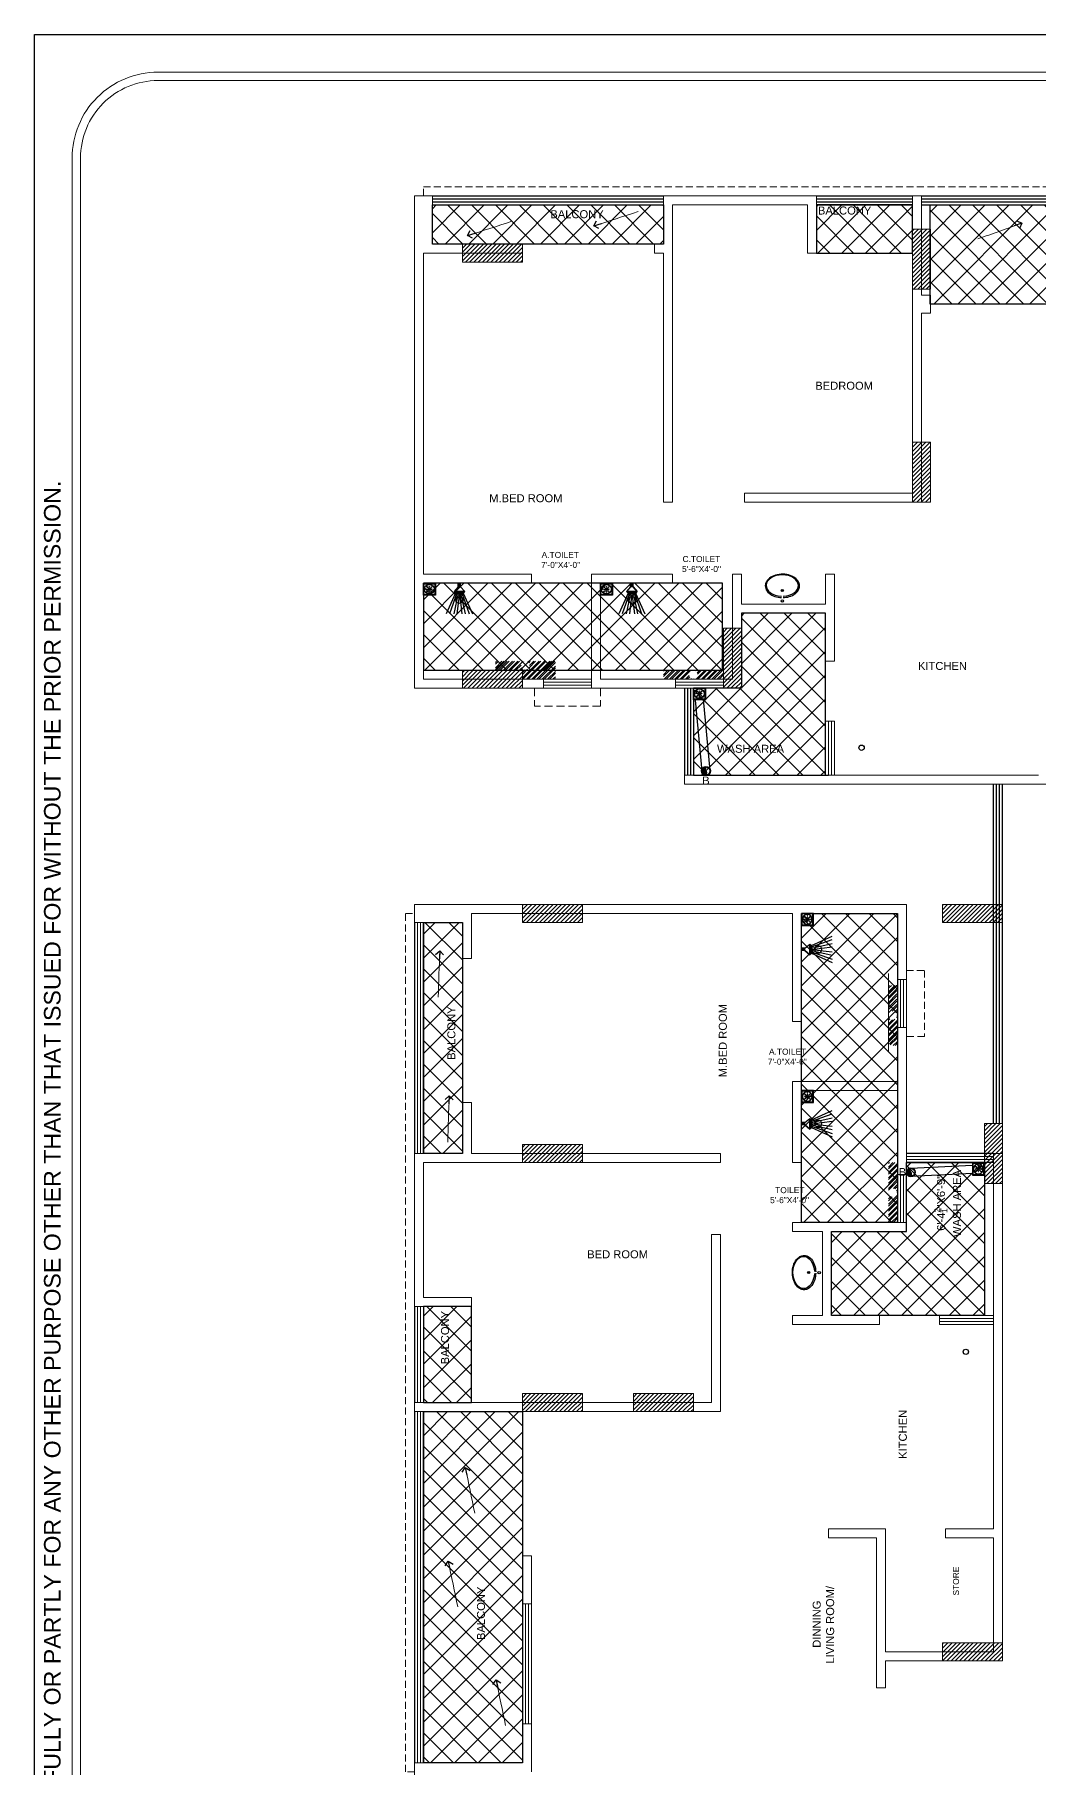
# Model space of a CAD drawing. Header units: inches. Extents: x 1807 to 67852, y 1160 to 20242.
# Drawn here: x 19087 to 19589, y 8973 to 9839 of the extents above; entities that cross this region are included whole.
import ezdxf

# ---------------------------------------------------------------- set-up
doc = ezdxf.new("R2010")
doc.units = ezdxf.units.IN
doc.header["$MEASUREMENT"] = 0
doc.linetypes.add('DASHED', pattern=[0.75, 0.5, -0.25])
doc.layers.get('0').update_dxf_attribs({"lineweight": 20})
for name, color, linetype, lineweight in [('4 upvc pip', 5, 'Continuous', 30), ('4 upvc pip hatch', 6, 'Continuous', 5), ('4. UPCV', 6, 'Continuous', 30), ('A-HATCH', 252, 'Continuous', 13), ('AP_TEXT', 7, 'Continuous', 13), ('Bathing', 3, 'Continuous', 30), ('BLOCK', 7, 'Continuous', 0), ('column_01', 7, 'Continuous', 18), ('Dummy wall', 8, 'Continuous', 18), ('HATCH', 8, 'Continuous', 0), ('N.WALL', 7, 'Continuous', 25), ('PROJ.', 8, 'DASHED', 20), ('RAILING', 8, 'Continuous', 25), ('Railing 01', 8, 'Continuous', 18), ('SUNK', 216, 'Continuous', 30), ('SUNK HTACH', 165, 'Continuous', 15), ('wall', 7, 'Continuous', 20), ('WINDOW', 8, 'Continuous', 15)]:
    doc.layers.add(name, color=color, linetype=linetype, lineweight=lineweight)
doc.layers.add('K.Text', color=7, linetype='Continuous')
doc.styles.add('Krupalu', font='arial.ttf', dxfattribs={"height": 8})
doc.styles.add('Krupalu 1', font='arial.ttf')
doc.dimstyles.new('Krupalu', dxfattribs={"dimtxt": 4, "dimasz": 4, "dimexe": 0, "dimexo": 0, "dimgap": 0.09, "dimtad": 0, "dimtoh": 1, "dimdec": 0, "dimzin": 3, "dimdsep": 46, "dimlunit": 4, "dimtxsty": 'Krupalu', "dimblk": 'DOTSMALL', "dimcen": 0, "dimse1": 1, "dimse2": 1, "dimclrd": 256, "dimclre": 256, "dimclrt": 7, "dimadec": 0, "dimazin": 0, "dimtfac": 1, "dimtdec": 0, "dimtofl": 0, "dimtmove": 1, "dimatfit": 0, "dimldrblk": 'OPEN90', "dimfxl": 1, "dimtolj": 1, "dimtzin": 0, "dimlwd": -1, "dimarcsym": 0})
pattern_1 = [(45, (-2883.8112, 0), (-1.0606601718, 1.0606601718), [])]
pattern_2 = [(45, (14690.3285, -55328.927), (-5.9662135, 5.9662135), []), (135, (14690.3285, -55328.927), (-5.9662135, -5.9662135), [])]
pattern_3 = [(45, (7239.1488, -82036.0392), (-1.325825215, 1.325825215), []), (45, (7240.0326, -82036.0392), (-1.325825215, 1.325825215), [])]
pattern_4 = [(225, (111070.7171, 21437.0292), (-1.325825215, 1.325825215), []), (225, (111070.7171, 21436.1453), (-1.325825215, 1.325825215), [])]

# ---------------------------------------------------------------- blocks, each defined once
blk = doc.blocks.new('dfhtutrut')
at = {"layer": 'HATCH'}
h = blk.add_hatch(dxfattribs=at)
h.set_pattern_fill('ANSI31', color=256, scale=12, style=0)
h.set_pattern_definition(pattern_1)
h.paths.add_polyline_path([(142340.43, -629915.98), (142340.43, -629945.98), (142349.43, -629945.98), (142349.43, -629915.98)])
h = blk.add_hatch(dxfattribs=at)
h.set_pattern_fill('ANSI31', color=256, scale=12, style=0)
h.set_pattern_definition(pattern_1)
h.paths.add_polyline_path([(142115.43, -629932.48), (142145.43, -629932.48), (142145.43, -629923.48), (142115.43, -629923.48)])
h = blk.add_hatch(dxfattribs=at)
h.set_pattern_fill('ANSI31', color=256, scale=12, style=0)
h.set_pattern_definition(pattern_1)
h.paths.add_polyline_path([(142349.43, -630052.48), (142349.43, -630022.48), (142340.43, -630022.48), (142340.43, -630052.48)])
h = blk.add_hatch(dxfattribs=at)
h.set_pattern_fill('ANSI31', color=256, scale=12, style=0)
h.set_pattern_definition(pattern_1)
h.paths.add_polyline_path([(142254.93, -630145.48), (142254.93, -630115.48), (142245.93, -630115.48), (142245.93, -630145.48)])
h = blk.add_hatch(dxfattribs=at)
h.set_pattern_fill('ANSI31', color=256, scale=12, style=0)
h.set_pattern_definition(pattern_1)
h.paths.add_polyline_path([(142115.43, -630145.48), (142145.43, -630145.48), (142145.43, -630136.48), (142115.43, -630136.48)])
h = blk.add_hatch(dxfattribs=at)
h.set_pattern_fill('ANSI31', color=256, scale=12, style=0)
h.set_pattern_definition(pattern_1)
h.paths.add_polyline_path([(142145.43, -630262.48), (142175.43, -630262.48), (142175.43, -630253.48), (142145.43, -630253.48)])
h = blk.add_hatch(dxfattribs=at)
h.set_pattern_fill('ANSI31', color=256, scale=12, style=0)
h.set_pattern_definition(pattern_1)
h.paths.add_polyline_path([(142385.43, -630262.48), (142355.43, -630262.48), (142355.43, -630253.48), (142385.43, -630253.48)])
h = blk.add_hatch(dxfattribs=at)
h.set_pattern_fill('ANSI31', color=256, scale=12, style=0)
h.set_pattern_definition(pattern_1)
h.paths.add_polyline_path([(142376.43, -630362.98), (142376.43, -630392.98), (142385.43, -630392.98), (142385.43, -630362.98)])
h = blk.add_hatch(dxfattribs=at)
h.set_pattern_fill('ANSI31', color=256, scale=12, style=0)
h.set_pattern_definition(pattern_1)
h.paths.add_polyline_path([(142145.43, -630382.48), (142175.43, -630382.48), (142175.43, -630373.48), (142145.43, -630373.48)])
h = blk.add_hatch(dxfattribs=at)
h.set_pattern_fill('ANSI31', color=256, scale=12, style=0)
h.set_pattern_definition(pattern_1)
h.paths.add_polyline_path([(142145.43, -630506.98), (142175.43, -630506.98), (142175.43, -630497.98), (142145.43, -630497.98)])
h = blk.add_hatch(dxfattribs=at)
h.set_pattern_fill('ANSI31', color=256, scale=12, style=0)
h.set_pattern_definition(pattern_1)
h.paths.add_polyline_path([(142230.93, -630506.98), (142200.93, -630506.98), (142200.93, -630497.98), (142230.93, -630497.98)])
h = blk.add_hatch(dxfattribs=at)
h.set_pattern_fill('ANSI31', color=256, scale=12, style=0)
h.set_pattern_definition(pattern_1)
h.paths.add_polyline_path([(142385.43, -630622.48), (142355.43, -630622.48), (142355.43, -630631.48), (142385.43, -630631.48)])
at = {"layer": 'column_01'}
for points in [[(142340.43, -629915.98), (142340.43, -629945.98), (142349.43, -629945.98), (142349.43, -629915.98)], [(142115.43, -629932.48), (142145.43, -629932.48), (142145.43, -629923.48), (142115.43, -629923.48)], [(142349.43, -630052.48), (142349.43, -630022.48), (142340.43, -630022.48), (142340.43, -630052.48)], [(142254.93, -630145.48), (142254.93, -630115.48), (142245.93, -630115.48), (142245.93, -630145.48)], [(142115.43, -630145.48), (142145.43, -630145.48), (142145.43, -630136.48), (142115.43, -630136.48)], [(142145.43, -630262.48), (142175.43, -630262.48), (142175.43, -630253.48), (142145.43, -630253.48)], [(142385.43, -630262.48), (142355.43, -630262.48), (142355.43, -630253.48), (142385.43, -630253.48)], [(142376.43, -630362.98), (142376.43, -630392.98), (142385.43, -630392.98), (142385.43, -630362.98)], [(142145.43, -630382.48), (142175.43, -630382.48), (142175.43, -630373.48), (142145.43, -630373.48)], [(142145.43, -630506.98), (142175.43, -630506.98), (142175.43, -630497.98), (142145.43, -630497.98)], [(142230.93, -630506.98), (142200.93, -630506.98), (142200.93, -630497.98), (142230.93, -630497.98)], [(142385.43, -630622.48), (142355.43, -630622.48), (142355.43, -630631.48), (142385.43, -630631.48)]]:
    blk.add_lwpolyline(points, close=True, dxfattribs=at)
blk = doc.blocks.new('Shower')
at = {"layer": 'Bathing'}
h = blk.add_hatch(color=256, dxfattribs=at)
h.paths.add_polyline_path([(60267.42, -3620.43), (60268.65, -3620.43), (60268.65, -3618.64), (60267.42, -3618.64)])
h.paths.add_polyline_path([(60270.16, -3623.63), (60270.73, -3622.8), (60265.35, -3622.8), (60266.15, -3623.63)])
at = {"layer": 'Bathing', "ltscale": 3}
for p, q in [((60267.42, -3620.43), (60267.42, -3618.64)), ((60268.65, -3618.64), (60267.42, -3618.64)), ((60268.65, -3618.64), (60267.42, -3618.64)), ((60268.65, -3620.43), (60268.65, -3618.64)), ((60266.15, -3623.63), (60261.5, -3634)), ((60266.78, -3623.63), (60263.15, -3634)), ((60267.42, -3623.63), (60265.17, -3634)), ((60267.42, -3620.43), (60265.35, -3622.8)), ((60265.35, -3622.8), (60266.15, -3623.63)), ((60270.73, -3622.8), (60265.35, -3622.8)), ((60266.15, -3623.63), (60270.16, -3623.63)), ((60268.04, -3623.63), (60266.8, -3634)), ((60268.65, -3620.43), (60267.42, -3620.43)), ((60268.65, -3620.43), (60267.42, -3620.43)), ((60268.04, -3623.63), (60269.27, -3634)), ((60268.65, -3620.43), (60270.73, -3622.8)), ((60268.65, -3623.63), (60270.9, -3634)), ((60269.29, -3623.63), (60272.92, -3634)), ((60269.92, -3623.63), (60274.57, -3634)), ((60270.16, -3623.63), (60270.73, -3622.8))]:
    blk.add_line(p, q, dxfattribs=at)
for points in [[(60267.42, -3620.43), (60265.35, -3622.8)], [(60270.73, -3622.8), (60268.65, -3620.43)]]:
    blk.add_lwpolyline(points, dxfattribs=at)
blk.add_circle((60268.04, -3627.04), 1.78, dxfattribs=at)
blk = doc.blocks.new('rwrwq')
at = {"layer": 'Bathing'}
for points in [[(19894.37, -3202.34), (19894.37, -3196.34), (19900.37, -3196.34), (19900.37, -3202.34)], [(19894.65, -3202.07), (19894.65, -3196.62), (19900.1, -3196.62), (19900.1, -3202.07)]]:
    blk.add_lwpolyline(points, close=True, dxfattribs=at)
for centre, radius in [((19897.37, -3199.34), 2.42), ((19895.5, -3199.34), 0.129), ((19895.93, -3197.89), 0.129), ((19895.93, -3200.79), 0.129), ((19896.22, -3199.34), 0.129), ((19896.42, -3198.38), 0.129), ((19896.42, -3200.3), 0.129), ((19896.87, -3199.34), 0.129), ((19896.94, -3198.91), 0.129), ((19896.94, -3199.77), 0.129), ((19897.37, -3198.11), 0.129), ((19897.37, -3198.11), 0.129), ((19897.37, -3198.83), 0.129), ((19897.37, -3198.83), 0.129), ((19897.37, -3199.34), 0.129), ((19897.37, -3199.85), 0.129), ((19897.37, -3199.85), 0.129), ((19897.37, -3200.57), 0.129), ((19897.37, -3200.57), 0.129), ((19897.37, -3201.28), 0.129), ((19897.37, -3201.28), 0.129), ((19897.81, -3198.91), 0.129), ((19897.81, -3199.77), 0.129), ((19897.88, -3199.34), 0.129), ((19898.33, -3198.38), 0.129), ((19898.33, -3200.3), 0.129), ((19898.52, -3199.34), 0.129), ((19898.82, -3197.89), 0.129), ((19898.82, -3200.79), 0.129)]:
    blk.add_circle(centre, radius, dxfattribs=at)
blk = doc.blocks.new('_DotSmall')
at = {"color": 0, "linetype": 'ByBlock', "const_width": 0.5}
blk.add_lwpolyline([(-0.0625, 0, 1), (0.0625, 0, 1)], format="xyb", close=True, dxfattribs=at)
blk = doc.blocks.new('_Open90')
at = {"color": 0, "linetype": 'ByBlock', "lineweight": -2}
for p, q in [((0, 0), (-1, 0)), ((-0.5, 0.5), (0, 0)), ((0, 0), (-0.5, -0.5))]:
    blk.add_line(p, q, dxfattribs=at)

msp = doc.modelspace()

# ---------------------------------------------------------------- hatches: boundary and pattern name
at = {"layer": '4 upvc pip hatch', "ltscale": 10}
h = msp.add_hatch(dxfattribs=at)
h.set_pattern_fill('ANSI31', color=256, scale=2, style=0)
h.set_pattern_definition([(45, (-23034.10083, -84346.43307), (-0.1767766953, 0.1767766953), [])])
edge = h.paths.add_edge_path()
edge.add_spline(control_points=[(19422.15, 9468.88), (19422.43, 9469.26), (19423.12, 9470.18), (19421.6, 9471.55), (19422.26, 9472.48), (19422.53, 9472.86)], knot_values=[0, 0, 0, 0, 1.259254, 3.09623, 4.348223, 4.348223, 4.348223, 4.348223], degree=3, periodic=0)
edge.add_arc((19422.3, 9470.87), 2, 83.26204, 180)
edge.add_arc((19422.3, 9470.87), 2, 180, 265.93661)
h = msp.add_hatch(dxfattribs=at)
h.set_pattern_fill('ANSI31', color=256, scale=2, angle=180, style=0)
h.set_pattern_definition([(135, (62618.15662, -84542.61441), (0.1767766953, 0.1767766953), [])])
edge = h.paths.add_edge_path()
edge.add_spline(control_points=[(19524.84, 9272.29), (19524.56, 9271.91), (19523.88, 9270.99), (19525.39, 9269.62), (19524.73, 9268.68), (19524.47, 9268.31)], knot_values=[0, 0, 0, 0, 1.259254, 3.09623, 4.348223, 4.348223, 4.348223, 4.348223], degree=3, periodic=0)
edge.add_arc((19524.7, 9270.29), 2, 83.26204, 180)
edge.add_arc((19524.7, 9270.29), 2, 180, 265.93661)
h = msp.add_hatch(dxfattribs=at)
h.set_pattern_fill('ANSI31', color=256, scale=2, angle=180, style=0)
h.set_pattern_definition([(135, (62618.15662, -84542.61441), (0.1767766953, 0.1767766953), [])])
edge = h.paths.add_edge_path()
edge.add_spline(control_points=[(19524.84, 9272.29), (19524.56, 9271.91), (19523.88, 9270.99), (19525.39, 9269.62), (19524.73, 9268.68), (19524.47, 9268.31)], knot_values=[0, 0, 0, 0, 1.259254, 3.09623, 4.348223, 4.348223, 4.348223, 4.348223], degree=3, periodic=0)
edge.add_arc((19524.7, 9270.29), 2, 83.26204, 180)
edge.add_arc((19524.7, 9270.29), 2, 180, 265.93661)
at = {"layer": 'Dummy wall', "ltscale": 10}
h = msp.add_hatch(dxfattribs=at)
h.set_pattern_fill('ANSI32', color=256, scale=5, style=0)
h.set_pattern_definition(pattern_3)
h.paths.add_polyline_path([(19330.5, 9516.67), (19330.5, 9521.17), (19317, 9521.17), (19317, 9525.67), (19329.02, 9525.67), (19332, 9525.67, 2.414214), (19334.14, 9523.53, 0.414214), (19332, 9525.67), (19334.98, 9525.67), (19347, 9525.67), (19347, 9516.67), (19341, 9516.67)])
h = msp.add_hatch(dxfattribs=at)
h.set_pattern_fill('ANSI32', color=256, scale=5, style=0)
h.set_pattern_definition(pattern_3)
h.paths.add_polyline_path([(19401, 9516.67), (19401, 9521.17), (19411.56, 9521.17), (19413.02, 9521.17), (19416, 9521.17, 2.414214), (19418.14, 9519.03, 0.408178), (19416.05, 9521.17), (19418.98, 9521.17), (19420.53, 9521.17), (19431, 9521.17), (19431, 9516.67), (19407, 9516.67)])
h = msp.add_hatch(dxfattribs=at)
h.set_pattern_fill('ANSI32', color=256, scale=5, angle=270, style=0)
h.set_pattern_definition(pattern_4)
h.paths.add_polyline_path([(19513.5, 9345.69), (19513.5, 9344.14), (19513.5, 9335.52), (19514.64, 9333.67), (19518, 9333.67), (19518, 9342.67), (19518, 9363.67), (19517.64, 9363.67), (19517.64, 9349.44, -0.091616), (19517.79, 9348.67, -1), (19513.5, 9348.67)])
h = msp.add_hatch(dxfattribs=at)
h.set_pattern_fill('ANSI32', color=256, scale=5, angle=270, style=0)
h.set_pattern_definition(pattern_4)
h.paths.add_polyline_path([(19513.64, 9363.67), (19513.64, 9349.44, -0.688072), (19517.64, 9349.44), (19517.64, 9363.67)])
h = msp.add_hatch(dxfattribs=at)
h.set_pattern_fill('ANSI32', color=256, scale=5, angle=270, style=0)
h.set_pattern_definition(pattern_4)
h.paths.add_polyline_path([(19518, 9275.17), (19513.5, 9275.17), (19513.5, 9264.62), (19513.5, 9263.16), (19513.5, 9260.17, -2.414214), (19515.64, 9258.03, -0.408178), (19513.5, 9260.13), (19513.5, 9257.19), (19513.5, 9255.64), (19513.5, 9245.17), (19518, 9245.17), (19518, 9269.17)])
at = {"layer": 'SUNK HTACH', "ltscale": 10}
h = msp.add_hatch(dxfattribs=at)
h.set_pattern_fill('ANSI37', color=114, scale=67.5, style=0)
h.set_pattern_definition(pattern_2)
h.paths.add_polyline_path([(19401, 9734.17), (19285.5, 9734.17), (19285.5, 9753.67), (19401, 9753.67)])
h = msp.add_hatch(dxfattribs=at)
h.set_pattern_fill('ANSI37', color=114, scale=67.5, style=0)
h.set_pattern_definition(pattern_2)
h.paths.add_polyline_path([(19477.5, 9729.67), (19525.5, 9729.67), (19525.5, 9753.67), (19477.5, 9753.67)])
h = msp.add_hatch(dxfattribs=at)
h.set_pattern_fill('ANSI37', color=114, scale=67.5, style=0)
h.set_pattern_definition(pattern_2)
h.paths.add_polyline_path([(19705.5, 9704.17), (19534.43, 9704.17), (19534.43, 9753.67), (19705.5, 9753.67)])
h = msp.add_hatch(dxfattribs=at)
h.set_pattern_fill('ANSI37', color=256, scale=67.5, style=0)
h.set_pattern_definition(pattern_2)
h.paths.add_polyline_path([(19281, 9521.17), (19430.57, 9521.17), (19430.57, 9564.65), (19281, 9564.65)])
h = msp.add_hatch(dxfattribs=at)
h.set_pattern_fill('ANSI37', color=256, scale=67.5, style=0)
h.set_pattern_definition(pattern_2)
h.paths.add_polyline_path([(19416, 9512.17), (19416, 9468.67), (19482, 9468.67), (19482, 9549.67), (19440, 9549.67), (19440, 9512.17)])
h = msp.add_hatch(dxfattribs=at)
h.set_pattern_fill('ANSI37', color=114, scale=67.5, style=0)
h.set_pattern_definition(pattern_2)
h.paths.add_polyline_path([(19300.5, 9279.67), (19281, 9279.67), (19281, 9395.17), (19300.5, 9395.17)])
h = msp.add_hatch(dxfattribs=at)
h.set_pattern_fill('ANSI37', color=256, scale=67.5, style=0)
h.set_pattern_definition(pattern_2)
h.paths.add_polyline_path([(19470, 9399.67), (19518, 9399.67), (19518, 9245.17), (19470, 9245.17)])
h = msp.add_hatch(dxfattribs=at)
h.set_pattern_fill('ANSI37', color=256, scale=67.5, style=0)
h.set_pattern_definition(pattern_2)
h.paths.add_polyline_path([(19485, 9198.67), (19561.5, 9198.67), (19561.5, 9275.17), (19522.5, 9275.17), (19522.5, 9240.67), (19485, 9240.67), (19485, 9198.67)])
h = msp.add_hatch(dxfattribs=at)
h.set_pattern_fill('ANSI37', color=114, scale=67.5, style=0)
h.set_pattern_definition(pattern_2)
h.paths.add_polyline_path([(19305, 9203.17), (19281, 9203.17), (19281, 9155.17), (19305, 9155.17)])
h = msp.add_hatch(dxfattribs=at)
h.set_pattern_fill('ANSI37', color=114, scale=67.5, style=0)
h.set_pattern_definition(pattern_2)
h.paths.add_polyline_path([(19330.5, 8975.17), (19281, 8975.17), (19281, 9150.67), (19330.5, 9150.67)])

# ---------------------------------------------------------------- linework, layer by layer
at = {"layer": '4 upvc pip'}
msp.add_lwpolyline([(19086.61, 9838.79), (21509.81, 9838.79), (21509.81, 8125.42), (19086.61, 8125.42)], close=True, dxfattribs=at)
at = {"layer": '4. UPCV', "ltscale": 10}
for p, q in [((19420.37, 9470.68), (19417.01, 9506.26)), ((19424.35, 9471.05), (19420.99, 9506.64)), ((19524.59, 9272.29, -3.91), (19555.5, 9273.79)), ((19524.81, 9268.3, -3.91), (19555.72, 9269.8))]:
    msp.add_line(p, q, dxfattribs=at)
for centre, radius in [((19422.3, 9470.87), 2.2), ((19422.3, 9470.87), 2), ((19524.7, 9270.29, -3.91), 2.2), ((19524.7, 9270.29, -3.91), 2.2), ((19524.7, 9270.29, -3.91), 2), ((19524.7, 9270.29, -3.91), 2)]:
    msp.add_circle(centre, radius, dxfattribs=at)
for points in [[(19422.15, 9468.88), (19422.43, 9469.26), (19423.12, 9470.18), (19421.6, 9471.55), (19422.26, 9472.48), (19422.53, 9472.86)], [(19524.84, 9272.29, -3.91), (19524.56, 9271.91, -3.91), (19523.88, 9270.99, -3.91), (19525.39, 9269.62, -3.91), (19524.73, 9268.68, -3.91), (19524.47, 9268.31, -3.91)], [(19524.84, 9272.29, -3.91), (19524.56, 9271.91, -3.91), (19523.88, 9270.99, -3.91), (19525.39, 9269.62, -3.91), (19524.73, 9268.68, -3.91), (19524.47, 9268.31, -3.91)]]:
    msp.add_open_spline(points, degree=3, knots=[0, 0, 0, 0, 1.259254, 3.096229, 4.348222, 4.348222, 4.348222, 4.348222], dxfattribs=at)
at = {"layer": 'A-HATCH'}
for points in [[(21444.07, 9820.03), (19148.28, 9820.03, 0.414214), (19105.38, 9777.12), (19105.38, 8191.17, 0.414214), (19152.36, 8144.18), (21441.01, 8144.18, 0.414214), (21491.05, 8194.22), (21491.05, 9773.04, 0.414214)], [(21444.07, 9815.86), (19148.28, 9815.86, 0.414214), (19109.55, 9777.12), (19109.55, 8191.17, 0.414214), (19152.36, 8148.35), (21441.01, 8148.35, 0.414214), (21486.88, 8194.22), (21486.88, 9773.04, 0.414214)]]:
    msp.add_lwpolyline(points, format="xyb", close=True, dxfattribs=at)
at = {"layer": 'AP_TEXT'}
msp.add_line((19539.73, 9250.32), (19539.73, 9252.16), dxfattribs=at)
at = {"layer": 'Bathing'}
for centre, radius in [((19460.46, 9561.01), 0.548), ((19460.46, 9561.01), 0.403), ((19460.52, 9555.79), 0.616), ((19473.67, 9220.22), 0.548), ((19473.67, 9220.22), 0.403), ((19478.89, 9220.16), 0.616)]:
    msp.add_circle(centre, radius, dxfattribs=at)
at = {"layer": 'Bathing', "extrusion": (0.000530124, 2.76424e-10, 1)}
msp.add_circle((19500.11, 9482.44, 10.79), 1.32, dxfattribs=at)
at = {"layer": 'Bathing', "extrusion": (-2.76424e-10, -0.000530124, 1)}
msp.add_circle((19552.24, 9180.57, -4.42), 1.32, dxfattribs=at)
at = {"layer": 'Bathing'}
msp.add_ellipse((19460.46, 9563.52), major_axis=(-8.06, 0), ratio=0.663758, start_param=1.630196, end_param=7.796446, dxfattribs=at)
at = {"layer": 'Bathing', "extrusion": (0, 0, -1)}
msp.add_ellipse((19471.16, 9220.22), major_axis=(0, 8.06), ratio=0.663758, start_param=1.630196, end_param=7.796446, dxfattribs=at)
at = {"layer": 'Bathing'}
for points, knots in [([(19460.85, 9557.49), (19461.89, 9557.52), (19462.93, 9557.68), (19465.03, 9558.29), (19466.06, 9558.79), (19467.72, 9560.06), (19468.36, 9560.83), (19468.98, 9562.27), (19469.09, 9562.91), (19469.03, 9564.18), (19468.84, 9564.8), (19468.21, 9565.97), (19467.76, 9566.51), (19466.65, 9567.45), (19466, 9567.86), (19464.21, 9568.68), (19462.99, 9568.99), (19460.47, 9569.24), (19459.17, 9569.17), (19456.73, 9568.65), (19455.6, 9568.21), (19453.72, 9567.01), (19452.97, 9566.25), (19452.15, 9564.75), (19451.96, 9564.04), (19451.96, 9563.33)], [1.610972, 1.610972, 1.610972, 1.610972, 1.985827, 1.985827, 2.425311, 2.425311, 2.864794, 2.864794, 3.176532, 3.176532, 3.48827, 3.48827, 3.800008, 3.800008, 4.111746, 4.111746, 4.567037, 4.567037, 5.022328, 5.022328, 5.477619, 5.477619, 5.93291, 5.93291, 6.283185, 6.283185, 6.283185, 6.283185]), ([(19451.96, 9563.33), (19451.96, 9562.87), (19452.04, 9562.4), (19452.49, 9561.1), (19453.07, 9560.3), (19454.65, 9558.98), (19455.64, 9558.44), (19457.8, 9557.73), (19458.95, 9557.53), (19460.11, 9557.49)], [0, 0, 0, 0, 0.227893, 0.227893, 0.667377, 0.667377, 1.10686, 1.10686, 1.523521, 1.523521, 1.523521, 1.523521]), ([(19477.19, 9219.83), (19477.16, 9218.78), (19477, 9217.74), (19476.39, 9215.65), (19475.89, 9214.62), (19474.62, 9212.96), (19473.85, 9212.32), (19472.41, 9211.7), (19471.77, 9211.59), (19470.5, 9211.65), (19469.88, 9211.84), (19468.71, 9212.47), (19468.17, 9212.92), (19467.22, 9214.02), (19466.81, 9214.68), (19466, 9216.47), (19465.68, 9217.69), (19465.44, 9220.21), (19465.51, 9221.51), (19466.03, 9223.94), (19466.47, 9225.08), (19467.67, 9226.96), (19468.42, 9227.7), (19469.93, 9228.53), (19470.64, 9228.72), (19471.35, 9228.72)], [1.610972, 1.610972, 1.610972, 1.610972, 1.985827, 1.985827, 2.425311, 2.425311, 2.864794, 2.864794, 3.176532, 3.176532, 3.48827, 3.48827, 3.800008, 3.800008, 4.111746, 4.111746, 4.567037, 4.567037, 5.022328, 5.022328, 5.477619, 5.477619, 5.93291, 5.93291, 6.283185, 6.283185, 6.283185, 6.283185]), ([(19471.35, 9228.72), (19471.81, 9228.72), (19472.27, 9228.64), (19473.58, 9228.19), (19474.38, 9227.6), (19475.7, 9226.03), (19476.24, 9225.04), (19476.95, 9222.88), (19477.15, 9221.73), (19477.19, 9220.56)], [0, 0, 0, 0, 0.227893, 0.227893, 0.667377, 0.667377, 1.10686, 1.10686, 1.523521, 1.523521, 1.523521, 1.523521])]:
    msp.add_open_spline(points, degree=3, knots=knots, dxfattribs=at)
at = {"layer": 'PROJ.', "ltscale": 8}
for p, q in [((19336.5, 9512.17), (19336.5, 9503.17)), ((19369.5, 9512.17), (19369.5, 9503.17)), ((19369.5, 9503.17), (19336.5, 9503.17))]:
    msp.add_line(p, q, dxfattribs=at)
at = {"layer": 'PROJ.', "ltscale": 7}
for points in [[(19281, 9758.17), (19281, 9762.67), (19710, 9762.67), (19710, 9758.17)], [(19276.5, 8970.67), (19272, 8970.67), (19272, 9399.67), (19276.5, 9399.67)], [(19522.5, 9371.17), (19531.5, 9371.17), (19531.5, 9338.17), (19522.5, 9338.17)]]:
    msp.add_lwpolyline(points, dxfattribs=at)
at = {"layer": 'RAILING'}
for p, q in [((19285.5, 9758.17), (19401, 9758.17)), ((19285.5, 9756.67), (19401, 9756.67)), ((19285.5, 9755.17), (19401, 9755.17)), ((19285.5, 9753.67), (19401, 9753.67)), ((19477.5, 9758.17), (19525.5, 9758.17)), ((19477.5, 9756.67), (19525.5, 9756.67)), ((19477.5, 9755.17), (19525.5, 9755.17)), ((19477.5, 9753.67), (19525.5, 9753.67)), ((19530, 9758.17), (19705.5, 9758.17)), ((19530, 9756.67), (19705.5, 9756.67)), ((19530, 9755.17), (19705.5, 9755.17)), ((19530, 9753.67), (19705.5, 9753.67)), ((19411.5, 9512.17), (19411.5, 9468.67)), ((19413, 9512.17), (19413, 9468.67)), ((19414.5, 9512.17), (19414.5, 9468.67)), ((19416, 9512.17), (19416, 9468.67)), ((19566, 9294.67), (19566, 9464.17)), ((19567.5, 9294.67), (19567.5, 9464.17)), ((19569, 9294.67), (19569, 9464.17)), ((19570.5, 9294.67), (19570.5, 9464.17)), ((19276.5, 9395.17), (19276.5, 9279.67)), ((19281, 9395.17), (19281, 9279.67)), ((19566, 9279.67), (19522.5, 9279.67)), ((19566, 9275.17), (19522.5, 9275.17)), ((19276.5, 9203.17), (19276.5, 9155.17)), ((19281, 9203.17), (19281, 9155.17)), ((19276.5, 9150.67), (19276.5, 8975.17)), ((19281, 9150.67), (19281, 8975.17))]:
    msp.add_line(p, q, dxfattribs=at)
at = {"layer": 'Railing 01'}
for p, q in [((19278, 9395.17), (19278, 9279.67)), ((19279.5, 9395.17), (19279.5, 9279.67)), ((19566, 9278.17), (19522.5, 9278.17)), ((19566, 9276.67), (19522.5, 9276.67)), ((19278, 9203.17), (19278, 9155.17)), ((19279.5, 9203.17), (19279.5, 9155.17)), ((19278, 9150.67), (19278, 8975.17)), ((19279.5, 9150.67), (19279.5, 8975.17))]:
    msp.add_line(p, q, dxfattribs=at)
at = {"layer": 'SUNK'}
for points in [[(19401, 9734.17), (19285.5, 9734.17), (19285.5, 9753.67), (19401, 9753.67)], [(19477.5, 9729.67), (19525.5, 9729.67), (19525.5, 9753.67), (19477.5, 9753.67)], [(19705.5, 9704.17), (19534.43, 9704.17), (19534.43, 9753.67), (19705.5, 9753.67)], [(19281, 9521.17), (19430.57, 9521.17), (19430.57, 9564.65), (19281, 9564.65)], [(19300.5, 9279.67), (19281, 9279.67), (19281, 9395.17), (19300.5, 9395.17)], [(19470, 9399.67), (19518, 9399.67), (19518, 9245.17), (19470, 9245.17)], [(19305, 9203.17), (19281, 9203.17), (19281, 9155.17), (19305, 9155.17)], [(19330.5, 8975.17), (19281, 8975.17), (19281, 9150.67), (19330.5, 9150.67)]]:
    msp.add_lwpolyline(points, close=True, dxfattribs=at)
for points in [[(19482, 9468.67), (19482, 9549.67), (19440, 9549.67), (19440, 9512.17), (19416, 9512.17), (19416, 9468.67), (19483.5, 9468.67)], [(19485, 9198.67), (19485, 9240.67), (19522.5, 9240.67), (19522.5, 9275.17), (19561.5, 9275.17), (19561.5, 9198.67), (19485, 9198.67)]]:
    msp.add_lwpolyline(points, dxfattribs=at)
at = {"layer": 'wall'}
for p, q in [((19276.5, 9758.17), (19276.5, 9512.17)), ((19276.5, 9758.17), (19285.5, 9758.17)), ((19285.5, 9734.17), (19285.5, 9758.17)), ((19401, 9758.17), (19401, 9734.17)), ((19401, 9758.17), (19477.5, 9758.17)), ((19405.5, 9753.67), (19405.5, 9605.17)), ((19405.5, 9753.67), (19473, 9753.67)), ((19473, 9753.67), (19473, 9729.67)), ((19477.5, 9758.17), (19477.5, 9729.67)), ((19525.5, 9758.17), (19525.5, 9609.67)), ((19525.5, 9758.17), (19530, 9758.17)), ((19530, 9758.17), (19530, 9708.67)), ((19330.5, 9734.17), (19285.5, 9734.17)), ((19330.5, 9729.67), (19330.5, 9734.17)), ((19401, 9734.17), (19396.5, 9734.17)), ((19396.5, 9729.67), (19396.5, 9734.17)), ((19281, 9729.67), (19281, 9569.17)), ((19330.5, 9729.67), (19281, 9729.67)), ((19401, 9729.67), (19396.5, 9729.67)), ((19401, 9729.67), (19401, 9605.17)), ((19477.5, 9729.67), (19473, 9729.67)), ((19534.5, 9708.67), (19530, 9708.67)), ((19534.5, 9699.67), (19534.5, 9708.67)), ((19530, 9699.67), (19534.5, 9699.67)), ((19530, 9699.67), (19530, 9605.17)), ((19401, 9605.17), (19405.5, 9605.17)), ((19441.5, 9609.67), (19441.5, 9605.17)), ((19441.5, 9609.67), (19525.5, 9609.67)), ((19441.5, 9605.17), (19530, 9605.17)), ((19335, 9569.17), (19281, 9569.17)), ((19335, 9569.17), (19335, 9564.67)), ((19365, 9569.17), (19365, 9512.17)), ((19405.5, 9569.17), (19365, 9569.17)), ((19405.5, 9569.17), (19405.5, 9564.67)), ((19435.5, 9569.17), (19435.5, 9516.67)), ((19440, 9569.17), (19435.5, 9569.17)), ((19440, 9569.17), (19440, 9554.17)), ((19486.5, 9569.17), (19482, 9569.17)), ((19482, 9569.17), (19482, 9554.17)), ((19486.5, 9569.17), (19486.5, 9525.67)), ((19335, 9564.67), (19281, 9564.67)), ((19281, 9564.67), (19281, 9516.67)), ((19369.5, 9564.67), (19369.5, 9516.67)), ((19405.5, 9564.67), (19369.5, 9564.67)), ((19482, 9554.17), (19440, 9554.17)), ((19482, 9549.67), (19440, 9549.67)), ((19440, 9549.67), (19440, 9512.17)), ((19482, 9549.67), (19482, 9525.67)), ((19486.5, 9525.67), (19482, 9525.67)), ((19341, 9516.67), (19281, 9516.67)), ((19341, 9516.67), (19341, 9512.17)), ((19407, 9516.67), (19369.5, 9516.67)), ((19407, 9516.67), (19407, 9512.17)), ((19431, 9516.67), (19431, 9512.17)), ((19435.5, 9516.67), (19431, 9516.67)), ((19341, 9512.17), (19276.5, 9512.17)), ((19407, 9512.17), (19365, 9512.17)), ((19440, 9512.17), (19431, 9512.17)), ((19486.5, 9495.67), (19482, 9495.67)), ((19411.5, 9468.67), (19411.5, 9464.17)), ((19588.5, 9468.67), (19411.5, 9468.67)), ((19714.5, 9464.17), (19411.5, 9464.17)), ((19522.5, 9404.17), (19276.5, 9404.17)), ((19276.5, 9395.17), (19276.5, 9404.17)), ((19522.5, 9366.67), (19522.5, 9404.17)), ((19300.5, 9395.17), (19276.5, 9395.17)), ((19300.5, 9395.17), (19300.5, 9377.17)), ((19305, 9399.67), (19305, 9377.17)), ((19465.5, 9399.67), (19305, 9399.67)), ((19465.5, 9399.67), (19465.5, 9345.67)), ((19518, 9399.67), (19470, 9399.67)), ((19470, 9399.67), (19470, 9345.67)), ((19518, 9366.67), (19518, 9399.67)), ((19300.5, 9377.17), (19305, 9377.17)), ((19513.5, 9330.67), (19513.5, 9369.67)), ((19522.5, 9366.67, 2), (19518, 9366.67, 2)), ((19470, 9345.67), (19465.5, 9345.67)), ((19518, 9269.17, -4), (19518, 9342.67)), ((19522.5, 9342.67), (19518, 9342.67)), ((19522.5, 9269.17, -4), (19522.5, 9342.67)), ((19518, 9315.67), (19465.5, 9315.67)), ((19465.5, 9315.67), (19465.5, 9275.17)), ((19518, 9311.17), (19470, 9311.17)), ((19470, 9311.17), (19470, 9275.17)), ((19300.5, 9305.17), (19305, 9305.17)), ((19300.5, 9305.17), (19300.5, 9279.67)), ((19305, 9305.17), (19305, 9279.67)), ((19276.5, 9279.67), (19276.5, 9203.17)), ((19300.5, 9279.67), (19276.5, 9279.67)), ((19429.5, 9275.17), (19281, 9275.17)), ((19281, 9275.17), (19281, 9207.67)), ((19429.5, 9279.67), (19305, 9279.67)), ((19429.5, 9279.67), (19429.5, 9275.17)), ((19470, 9275.17), (19465.5, 9275.17)), ((19566, 9279.67), (19570.5, 9279.67)), ((19566, 9279.67), (19566, 9092.17)), ((19570.5, 9279.67), (19570.5, 9026.17)), ((19522.5, 9269.17, -4), (19518, 9269.17, -4)), ((19429.5, 9239.17), (19425, 9239.17)), ((19425, 9239.17), (19425, 9155.17)), ((19429.5, 9239.17), (19429.5, 9150.67)), ((19518, 9245.17), (19465.5, 9245.17)), ((19465.5, 9245.17), (19465.5, 9240.67)), ((19480.5, 9240.67), (19465.5, 9240.67)), ((19480.5, 9240.67), (19480.5, 9198.67)), ((19522.5, 9240.67), (19485, 9240.67)), ((19485, 9240.67), (19485, 9198.67)), ((19518, 9245.17), (19518, 9245.17, -4)), ((19522.5, 9245.17, -4), (19518, 9245.17, -4)), ((19522.5, 9240.67), (19522.5, 9245.17, -4)), ((19305, 9207.67), (19281, 9207.67)), ((19305, 9207.67), (19305, 9203.17)), ((19305, 9203.17), (19276.5, 9203.17)), ((19465.5, 9198.67), (19480.5, 9198.67)), ((19465.5, 9198.67), (19465.5, 9194.17)), ((19485, 9198.67), (19509, 9198.67)), ((19509, 9198.67), (19509, 9194.17)), ((19539, 9198.67), (19539, 9194.17)), ((19465.5, 9194.17), (19509, 9194.17)), ((19425, 9155.17), (19276.5, 9155.17)), ((19276.5, 9150.67), (19276.5, 9155.17)), ((19429.5, 9150.67), (19276.5, 9150.67)), ((19483.5, 9092.17), (19512, 9092.17)), ((19483.5, 9092.17), (19483.5, 9087.67)), ((19512, 9092.17), (19512, 9030.67)), ((19542, 9092.17), (19542, 9087.67)), ((19542, 9092.17), (19566, 9092.17)), ((19483.5, 9087.67), (19507.5, 9087.67)), ((19507.5, 9087.67), (19507.5, 9012.67)), ((19542, 9087.67), (19566, 9087.67)), ((19566, 9087.67), (19566, 9030.67)), ((19335, 9078.67), (19330.5, 9078.67)), ((19330.5, 9078.67), (19330.5, 9054.67)), ((19335, 9078.67), (19335, 9054.67)), ((19335, 9054.67), (19330.5, 9054.67)), ((19512, 9030.67), (19566, 9030.67)), ((19512, 9026.17), (19570.5, 9026.17)), ((19512, 9026.17), (19512, 9012.67)), ((19507.5, 9012.67), (19512, 9012.67)), ((19335, 8994.67), (19330.5, 8994.67)), ((19330.5, 8994.67), (19330.5, 8975.17)), ((19335, 8994.67), (19335, 8970.67)), ((19276.5, 8975.17), (19330.5, 8975.17)), ((19276.5, 8975.17), (19276.5, 8966.17))]:
    msp.add_line(p, q, dxfattribs=at)
at = {"layer": 'WINDOW'}
for p, q in [((19365, 9516.67), (19341, 9516.67)), ((19407, 9516.67), (19431, 9516.67)), ((19365, 9515.17), (19341, 9515.17)), ((19365, 9513.67), (19341, 9513.67)), ((19365, 9512.17), (19341, 9512.17)), ((19407, 9515.17), (19431, 9515.17)), ((19431, 9513.67), (19407, 9513.67)), ((19431, 9512.17), (19407, 9512.17)), ((19482, 9495.67), (19482, 9468.67)), ((19483.5, 9495.67), (19483.5, 9468.67)), ((19485, 9495.67), (19485, 9468.67)), ((19486.5, 9495.67), (19486.5, 9468.67)), ((19518, 9342.67), (19518, 9366.67)), ((19519.5, 9342.67), (19519.5, 9366.67)), ((19521, 9342.67), (19521, 9366.67)), ((19522.5, 9342.67), (19522.5, 9366.67)), ((19518, 9245.17, -4), (19518, 9269.17, -4)), ((19519.5, 9245.17, -4), (19519.5, 9269.17, -4)), ((19521, 9245.17, -4), (19521, 9269.17, -4)), ((19522.5, 9245.17, -4), (19522.5, 9269.17, -4)), ((19539, 9198.67), (19566, 9198.67)), ((19539, 9197.17), (19566, 9197.17)), ((19539, 9195.67), (19566, 9195.67)), ((19539, 9194.17), (19566, 9194.17)), ((19330.5, 9054.67), (19330.5, 8994.67)), ((19332, 9054.67), (19332, 8994.67)), ((19333.5, 9054.67), (19333.5, 8994.67)), ((19335, 9054.67), (19335, 8994.67))]:
    msp.add_line(p, q, dxfattribs=at)

# ---------------------------------------------------------------- block references
at = {"layer": 'Bathing'}
for p in [(-613.37, 12761.02), (-524.87, 12761.02), (-478.37, 12708.79)]:
    msp.add_blockref('rwrwq', p, dxfattribs=at)
at = {"layer": 'Bathing', "rotation": 360}
for p in [(-40969.03, 13183.31), (-40882.78, 13183.31)]:
    msp.add_blockref('Shower', p, dxfattribs=at)
at = {"layer": 'Bathing', "xscale": -1}
for name, p, rotation in [('rwrwq', (16273.66, 29294.05), 89.99999999999991), ('Shower', (15851.37, 69649.71), 89.99999999999994), ('rwrwq', (16273.66, 29205.55), 89.99999999999991), ('Shower', (15851.37, 69562.6), 89.99999999999994), ('rwrwq', (16359.16, 29169.27), 89.99999999997225)]:
    msp.add_blockref(name, p, dxfattribs=dict(at, rotation=rotation))
at = {"layer": 'column_01'}
msp.add_blockref('dfhtutrut', (-122814.93, 639657.65), dxfattribs=at)

# ---------------------------------------------------------------- texts
at = {"layer": '4. UPCV', "ltscale": 10, "style": 'Krupalu 1'}
for p in [(19420.41, 9464.05), (19518.71, 9268.41, -3.91), (19518.71, 9268.41, -3.91)]:
    msp.add_text('B', height=4, dxfattribs=at).set_placement(p)
at = {"layer": 'AP_TEXT', "style": 'Krupalu 1'}
for s, height, p in [('BALCONY', 4, (19296.99, 9326.46)), ('M.BED ROOM', 4, (19432.72, 9317.76)), ('"X6\'-9"', 4, (19541.81, 9252.16)), ('WASH AREA', 4, (19549.77, 9237.94)), ('2', 2.8, (19539.28, 9250.23)), ("6'-4", 4, (19541.81, 9241.05)), ('1', 2.8, (19543.01, 9250.05)), ('BALCONY', 4, (19293.81, 9174.31)), ('KITCHEN', 4, (19522.72, 9127.06)), ('STORE ', 3, (19548.8, 9058.79)), ('BALCONY', 4, (19311.8, 9036.54)), ('LIVING ROOM/', 4, (19486.38, 9024.75)), ('DINNING', 4, (19479.66, 9032.68))]:
    msp.add_text(s, height=height, rotation=90, dxfattribs=at).set_placement(p)
for s, height, p in [('7\'-0"X4\'-0"', 3, (19453.22, 9324.06)), ('A.TOILET', 3, (19453.82, 9329.06)), ('5\'-6"X4\'-0"', 3, (19454.35, 9254.86)), ('TOILET', 3, (19456.89, 9259.86)), ('BED ROOM', 4, (19362.9, 9227.31))]:
    msp.add_text(s, height=height, dxfattribs=at).set_placement(p)
at = {"layer": 'BLOCK', "style": 'Krupalu'}
msp.add_text('THIS DRAWING IS THE PROPERTY OF KRUPALU CONSULTANT  AND SHOULD NOT BE USED FULLY OR PARTLY FOR ANY OTHER PURPOSE OTHER THAN THAT ISSUED FOR WITHOUT THE PRIOR PERMISSION.', height=8.28347, rotation=90, dxfattribs=at).set_placement((19099.58, 8445.85))
at = {"layer": 'K.Text', "style": 'Krupalu 1'}
for s, height, p in [('BALCONY', 4, (19344.47, 9747.07)), ('BALCONY', 4, (19478.28, 9748.91)), ('BEDROOM', 4, (19476.94, 9661.35)), ('M.BED ROOM', 4, (19313.92, 9605.13)), ('A.TOILET', 3, (19340.13, 9577.31)), ('C.TOILET', 3, (19410.59, 9575.24)), ('7\'-0"X4\'-0"', 3, (19339.88, 9572.31)), ('5\'-6"X4\'-0"', 3, (19410.31, 9570.24)), ('KITCHEN', 4, (19528.29, 9521.32)), ('WASH AREA', 4, (19427.82, 9479.93))]:
    msp.add_text(s, height=height, dxfattribs=at).set_placement(p)

# ---------------------------------------------------------------- leaders
at = {"layer": 'N.WALL', "color": 1, "path_type": 1}
for points in [[(19366.23, 9743.2), (19388.4, 9750.37)], [(19303.12, 9738.35), (19325.29, 9745.51)], [(19580.21, 9744.52), (19558.25, 9736.72)], [(19289.17, 9381.01), (19288.39, 9357.72)], [(19293.93, 9308.56), (19293.14, 9285.28)], [(19301.97, 9122.77), (19306.68, 9099.95)], [(19293.45, 9075.93), (19298.17, 9053.11)], [(19317.36, 9016.64), (19322.08, 8993.82)]]:
    msp.add_leader(points, dimstyle='Krupalu', override={"dimgap": 0.09, "dimtad": 0, "dimclrd": 1}, dxfattribs=at)

doc.saveas('drawing.dxf')
